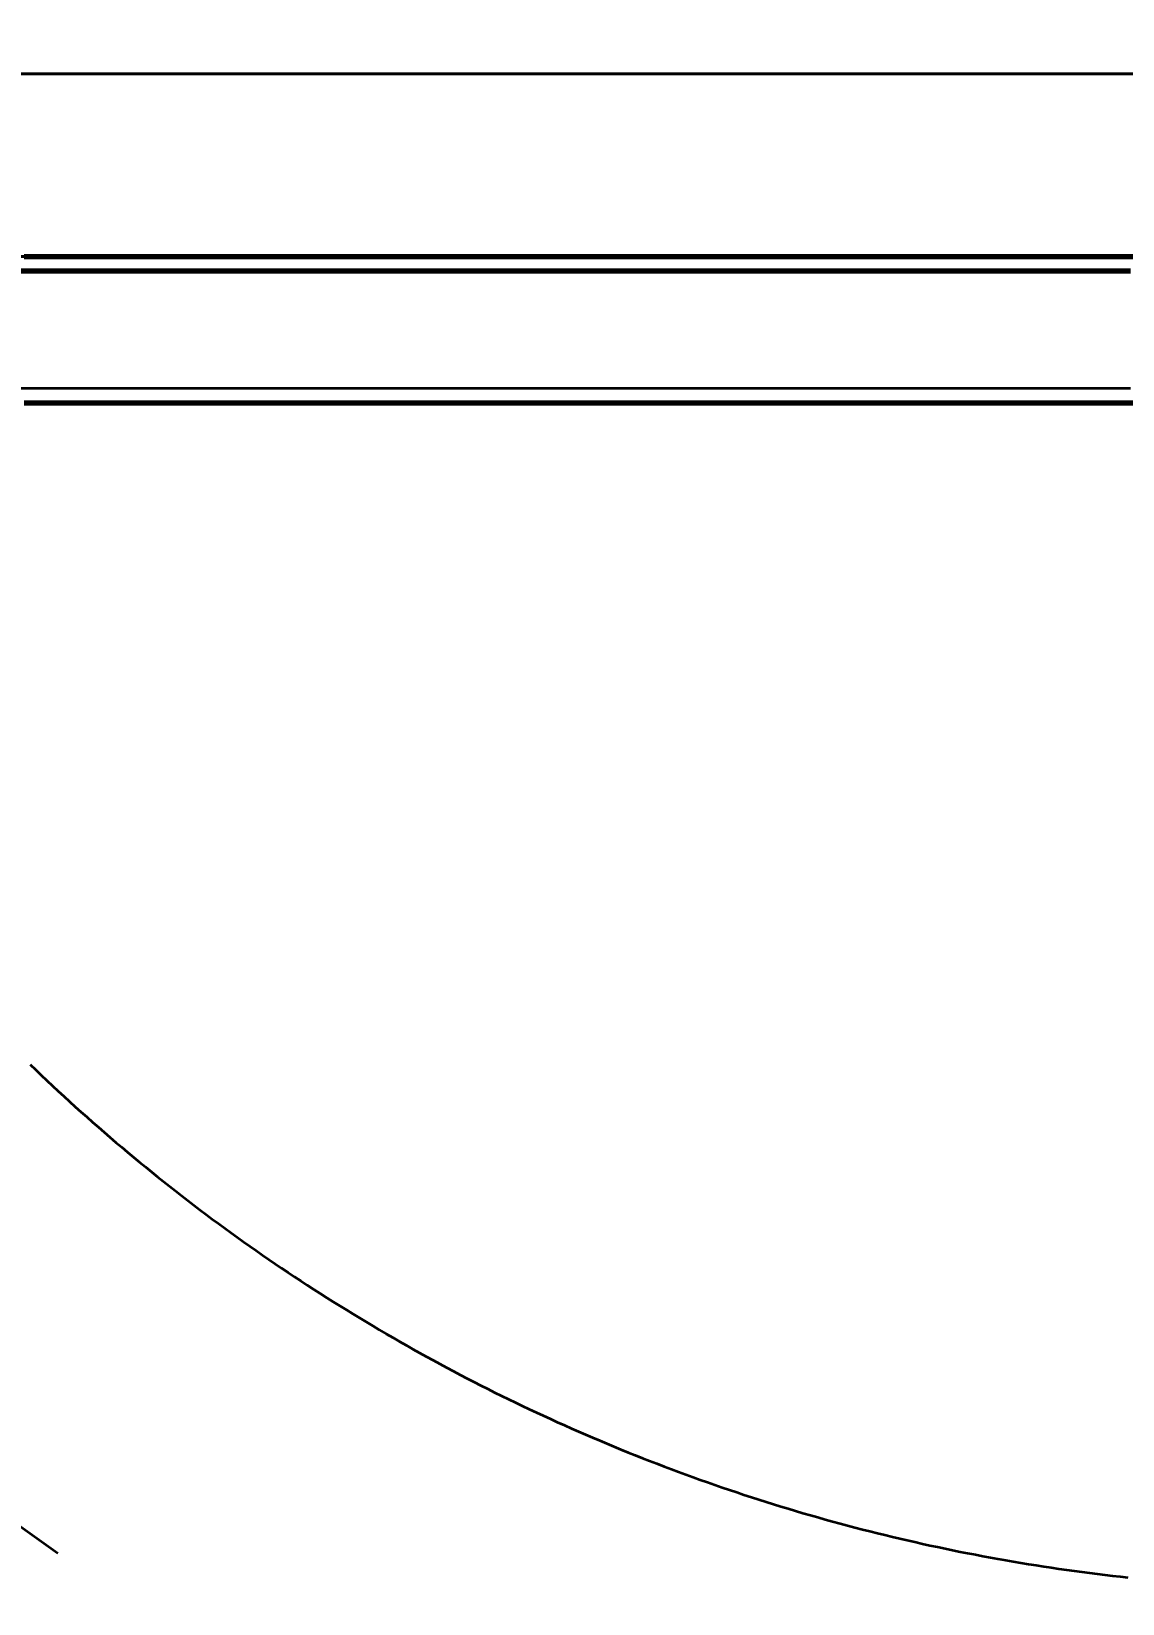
# Model space of a CAD drawing. Header units: millimetres. Extents: x 0 to 2382, y 0 to 420.
# Drawn here: x 143.68 to 150.77, y 216.75 to 226.96 of the extents above; entities that cross this region are included whole.
import ezdxf

# ---------------------------------------------------------------- set-up
doc = ezdxf.new("R2010")
doc.units = ezdxf.units.MM
doc.linetypes.add('IRAM-E-TRAZOS', pattern=[5, 4, -1])
for name, color, linetype, lineweight in [('01-VISIBLE', 7, 'CONTINUOUS', 70), ('02-OCULTA', 4, 'IRAM-E-TRAZOS', 35), ('04-COTA', 3, 'CONTINUOUS', 18)]:
    doc.layers.add(name, color=color, linetype=linetype, lineweight=lineweight)
doc.styles.add('ISO3098', font='isocpeur.ttf')
doc.dimstyles.new('FLAMA-IRAM', dxfattribs={"dimtxt": 3.5, "dimasz": 3.5, "dimexe": 2, "dimexo": 1.5, "dimgap": 1, "dimtad": 1, "dimdec": 1, "dimtxsty": 'ISO3098', "dimblk": 'IRAM_FLECHA', "dimblk1": 'IRAM_FLECHA', "dimblk2": 'IRAM_FLECHA', "dimcen": 2.5, "dimclrd": 256, "dimclre": 256, "dimclrt": 256, "dimazin": 3, "dimtfac": 1, "dimtmove": 0, "dimatfit": 3, "dimlwd": 18, "dimlwe": 18})

# ---------------------------------------------------------------- blocks, each defined once
blk = doc.blocks.new('IRAM_FLECHA')
blk.add_solid([(0, 0), (-1, 0.125), (-1, -0.125)])

msp = doc.modelspace()

# ---------------------------------------------------------------- linework, layer by layer
at = {"layer": '01-VISIBLE'}
for points in [[(143.63, 225.5), (143.728, 225.5), (143.825, 225.5), (143.923, 225.5), (144.02, 225.5), (144.118, 225.5), (144.215, 225.5), (144.313, 225.5), (144.41, 225.5), (144.508, 225.5), (144.605, 225.5), (144.703, 225.5), (144.8, 225.5), (144.898, 225.5), (144.995, 225.5), (145.093, 225.5), (145.19, 225.5), (145.288, 225.5), (145.385, 225.5), (145.483, 225.5), (145.58, 225.5), (145.678, 225.5), (145.775, 225.5), (145.873, 225.5), (145.97, 225.5), (146.068, 225.5), (146.165, 225.5), (146.263, 225.5), (146.36, 225.5), (146.458, 225.5), (146.555, 225.5), (146.653, 225.5), (146.75, 225.5), (146.848, 225.5), (146.945, 225.5), (147.043, 225.5), (147.14, 225.5), (147.238, 225.5), (147.335, 225.5), (147.433, 225.5), (147.53, 225.5), (147.628, 225.5), (147.725, 225.5), (147.823, 225.5), (147.92, 225.5), (148.018, 225.5), (148.115, 225.5), (148.213, 225.5), (148.31, 225.5), (148.408, 225.5), (148.505, 225.5), (148.603, 225.5), (148.7, 225.5), (148.798, 225.5), (148.895, 225.5), (148.993, 225.5), (149.09, 225.5), (149.188, 225.5), (149.285, 225.5), (149.383, 225.5), (149.48, 225.5), (149.578, 225.5), (149.675, 225.5), (149.773, 225.5), (149.87, 225.5), (149.968, 225.5), (150.065, 225.5), (150.163, 225.5), (150.26, 225.5), (150.358, 225.5), (150.455, 225.5), (150.553, 225.5), (150.65, 225.5), (150.748, 225.5), (150.845, 225.5)], [(150.818, 225.405), (150.721, 225.405), (150.625, 225.405), (150.529, 225.405), (150.432, 225.405), (150.336, 225.405), (150.24, 225.405), (150.143, 225.405), (150.047, 225.405), (149.951, 225.405), (149.854, 225.405), (149.758, 225.405), (149.662, 225.405), (149.566, 225.405), (149.469, 225.405), (149.373, 225.405), (149.277, 225.405), (149.18, 225.405), (149.084, 225.405), (148.988, 225.405), (148.891, 225.405), (148.795, 225.405), (148.699, 225.405), (148.602, 225.405), (148.506, 225.405), (148.41, 225.405), (148.313, 225.405), (148.217, 225.405), (148.121, 225.405), (148.025, 225.405), (147.928, 225.405), (147.832, 225.405), (147.736, 225.405), (147.639, 225.405), (147.543, 225.405), (147.447, 225.405), (147.35, 225.405), (147.254, 225.405), (147.158, 225.405), (147.061, 225.405), (146.965, 225.405), (146.869, 225.405), (146.772, 225.405), (146.676, 225.405), (146.58, 225.405), (146.484, 225.405), (146.387, 225.405), (146.291, 225.405), (146.195, 225.405), (146.098, 225.405), (146.002, 225.405), (145.906, 225.405), (145.809, 225.405), (145.713, 225.405), (145.617, 225.405), (145.52, 225.405), (145.424, 225.405), (145.328, 225.405), (145.231, 225.405), (145.135, 225.405), (145.039, 225.405), (144.943, 225.405), (144.846, 225.405), (144.75, 225.405), (144.654, 225.405), (144.557, 225.405), (144.461, 225.405), (144.365, 225.405), (144.268, 225.405), (144.172, 225.405), (144.076, 225.405), (143.979, 225.405), (143.883, 225.405), (143.787, 225.405), (143.69, 225.405), (143.594, 225.405)], [(143.63, 224.55), (143.728, 224.55), (143.825, 224.55), (143.923, 224.55), (144.02, 224.55), (144.118, 224.55), (144.215, 224.55), (144.313, 224.55), (144.41, 224.55), (144.508, 224.55), (144.605, 224.55), (144.703, 224.55), (144.8, 224.55), (144.898, 224.55), (144.995, 224.55), (145.093, 224.55), (145.19, 224.55), (145.288, 224.55), (145.385, 224.55), (145.483, 224.55), (145.58, 224.55), (145.678, 224.55), (145.775, 224.55), (145.873, 224.55), (145.97, 224.55), (146.068, 224.55), (146.165, 224.55), (146.263, 224.55), (146.36, 224.55), (146.458, 224.55), (146.555, 224.55), (146.653, 224.55), (146.75, 224.55), (146.848, 224.55), (146.945, 224.55), (147.043, 224.55), (147.14, 224.55), (147.238, 224.55), (147.335, 224.55), (147.433, 224.55), (147.53, 224.55), (147.628, 224.55), (147.725, 224.55), (147.823, 224.55), (147.92, 224.55), (148.018, 224.55), (148.115, 224.55), (148.213, 224.55), (148.31, 224.55), (148.408, 224.55), (148.505, 224.55), (148.603, 224.55), (148.7, 224.55), (148.798, 224.55), (148.895, 224.55), (148.993, 224.55), (149.09, 224.55), (149.188, 224.55), (149.285, 224.55), (149.383, 224.55), (149.48, 224.55), (149.578, 224.55), (149.675, 224.55), (149.773, 224.55), (149.87, 224.55), (149.968, 224.55), (150.065, 224.55), (150.163, 224.55), (150.26, 224.55), (150.358, 224.55), (150.455, 224.55), (150.553, 224.55), (150.65, 224.55), (150.748, 224.55), (150.845, 224.55)]]:
    msp.add_lwpolyline(points, dxfattribs=at)
at = {"layer": '02-OCULTA'}
for points in [[(150.842, 226.687), (150.75, 226.687), (150.657, 226.687), (150.564, 226.687), (150.471, 226.687), (150.379, 226.687), (150.286, 226.687), (150.193, 226.687), (150.1, 226.687), (150.008, 226.687), (149.915, 226.687), (149.822, 226.687), (149.729, 226.687), (149.637, 226.687), (149.544, 226.687), (149.451, 226.687), (149.358, 226.687), (149.266, 226.687), (149.173, 226.687), (149.08, 226.687), (148.987, 226.687), (148.895, 226.687), (148.802, 226.687), (148.709, 226.687), (148.616, 226.687), (148.524, 226.687), (148.431, 226.687), (148.338, 226.687), (148.245, 226.687), (148.153, 226.687), (148.06, 226.687), (147.967, 226.687), (147.874, 226.687), (147.782, 226.687), (147.689, 226.687), (147.596, 226.687), (147.503, 226.687), (147.411, 226.687), (147.318, 226.687), (147.225, 226.687), (147.132, 226.687), (147.04, 226.687), (146.947, 226.687), (146.854, 226.687), (146.761, 226.687), (146.669, 226.687), (146.576, 226.687), (146.483, 226.687), (146.39, 226.687), (146.298, 226.687), (146.205, 226.687), (146.112, 226.687), (146.019, 226.687), (145.927, 226.687), (145.834, 226.687), (145.741, 226.687), (145.648, 226.687), (145.556, 226.687), (145.463, 226.687), (145.37, 226.687), (145.277, 226.687), (145.185, 226.687), (145.092, 226.687), (144.999, 226.687), (144.906, 226.687), (144.814, 226.687), (144.721, 226.687), (144.628, 226.687), (144.535, 226.687), (144.443, 226.687), (144.35, 226.687), (144.257, 226.687), (144.164, 226.687), (144.072, 226.687), (143.979, 226.687), (143.886, 226.687), (143.793, 226.687), (143.701, 226.687), (143.608, 226.687)], [(143.608, 226.687), (143.701, 226.687), (143.793, 226.687), (143.886, 226.687), (143.979, 226.687), (144.072, 226.687), (144.164, 226.687), (144.257, 226.687), (144.35, 226.687), (144.443, 226.687), (144.535, 226.687), (144.628, 226.687), (144.721, 226.687), (144.814, 226.687), (144.906, 226.687), (144.999, 226.687), (145.092, 226.687), (145.185, 226.687), (145.277, 226.687), (145.37, 226.687), (145.463, 226.687), (145.556, 226.687), (145.648, 226.687), (145.741, 226.687), (145.834, 226.687), (145.927, 226.687), (146.019, 226.687), (146.112, 226.687), (146.205, 226.687), (146.298, 226.687), (146.39, 226.687), (146.483, 226.687), (146.576, 226.687), (146.669, 226.687), (146.761, 226.687), (146.854, 226.687), (146.947, 226.687), (147.04, 226.687), (147.132, 226.687), (147.225, 226.687), (147.318, 226.687), (147.411, 226.687), (147.503, 226.687), (147.596, 226.687), (147.689, 226.687), (147.782, 226.687), (147.874, 226.687), (147.967, 226.687), (148.06, 226.687), (148.153, 226.687), (148.245, 226.687), (148.338, 226.687), (148.431, 226.687), (148.524, 226.687), (148.616, 226.687), (148.709, 226.687), (148.802, 226.687), (148.895, 226.687), (148.987, 226.687), (149.08, 226.687), (149.173, 226.687), (149.266, 226.687), (149.358, 226.687), (149.451, 226.687), (149.544, 226.687), (149.637, 226.687), (149.729, 226.687), (149.822, 226.687), (149.915, 226.687), (150.008, 226.687), (150.1, 226.687), (150.193, 226.687), (150.286, 226.687), (150.379, 226.687), (150.471, 226.687), (150.564, 226.687), (150.657, 226.687), (150.75, 226.687), (150.842, 226.687)], [(150.793, 226.687), (150.697, 226.687), (150.602, 226.687), (150.507, 226.687), (150.412, 226.687), (150.317, 226.687), (150.222, 226.687), (150.127, 226.687), (150.032, 226.687), (149.936, 226.687), (149.841, 226.687), (149.746, 226.687), (149.651, 226.687), (149.556, 226.687), (149.461, 226.687), (149.366, 226.687), (149.271, 226.687), (149.175, 226.687), (149.08, 226.687), (148.985, 226.687), (148.89, 226.687), (148.795, 226.687), (148.7, 226.687), (148.605, 226.687), (148.51, 226.687), (148.414, 226.687), (148.319, 226.687), (148.224, 226.687), (148.129, 226.687), (148.034, 226.687), (147.939, 226.687), (147.844, 226.687), (147.749, 226.687), (147.653, 226.687), (147.558, 226.687), (147.463, 226.687), (147.368, 226.687), (147.273, 226.687), (147.178, 226.687), (147.083, 226.687), (146.988, 226.687), (146.892, 226.687), (146.797, 226.687), (146.702, 226.687), (146.607, 226.687), (146.512, 226.687), (146.417, 226.687), (146.322, 226.687), (146.227, 226.687), (146.131, 226.687), (146.036, 226.687), (145.941, 226.687), (145.846, 226.687), (145.751, 226.687), (145.656, 226.687), (145.561, 226.687), (145.466, 226.687), (145.37, 226.687), (145.275, 226.687), (145.18, 226.687), (145.085, 226.687), (144.99, 226.687), (144.895, 226.687), (144.8, 226.687), (144.705, 226.687), (144.609, 226.687), (144.514, 226.687), (144.419, 226.687), (144.324, 226.687), (144.229, 226.687), (144.134, 226.687), (144.039, 226.687), (143.944, 226.687), (143.848, 226.687), (143.753, 226.687), (143.658, 226.687)], [(143.658, 226.687), (143.753, 226.687), (143.848, 226.687), (143.944, 226.687), (144.039, 226.687), (144.134, 226.687), (144.229, 226.687), (144.324, 226.687), (144.419, 226.687), (144.514, 226.687), (144.609, 226.687), (144.705, 226.687), (144.8, 226.687), (144.895, 226.687), (144.99, 226.687), (145.085, 226.687), (145.18, 226.687), (145.275, 226.687), (145.37, 226.687), (145.466, 226.687), (145.561, 226.687), (145.656, 226.687), (145.751, 226.687), (145.846, 226.687), (145.941, 226.687), (146.036, 226.687), (146.131, 226.687), (146.227, 226.687), (146.322, 226.687), (146.417, 226.687), (146.512, 226.687), (146.607, 226.687), (146.702, 226.687), (146.797, 226.687), (146.892, 226.687), (146.988, 226.687), (147.083, 226.687), (147.178, 226.687), (147.273, 226.687), (147.368, 226.687), (147.463, 226.687), (147.558, 226.687), (147.653, 226.687), (147.749, 226.687), (147.844, 226.687), (147.939, 226.687), (148.034, 226.687), (148.129, 226.687), (148.224, 226.687), (148.319, 226.687), (148.414, 226.687), (148.51, 226.687), (148.605, 226.687), (148.7, 226.687), (148.795, 226.687), (148.89, 226.687), (148.985, 226.687), (149.08, 226.687), (149.175, 226.687), (149.271, 226.687), (149.366, 226.687), (149.461, 226.687), (149.556, 226.687), (149.651, 226.687), (149.746, 226.687), (149.841, 226.687), (149.936, 226.687), (150.032, 226.687), (150.127, 226.687), (150.222, 226.687), (150.317, 226.687), (150.412, 226.687), (150.507, 226.687), (150.602, 226.687), (150.697, 226.687), (150.793, 226.687)], [(150.842, 225.5), (150.75, 225.5), (150.657, 225.5), (150.564, 225.5), (150.471, 225.5), (150.379, 225.5), (150.286, 225.5), (150.193, 225.5), (150.1, 225.5), (150.008, 225.5), (149.915, 225.5), (149.822, 225.5), (149.729, 225.5), (149.637, 225.5), (149.544, 225.5), (149.451, 225.5), (149.358, 225.5), (149.266, 225.5), (149.173, 225.5), (149.08, 225.5), (148.987, 225.5), (148.895, 225.5), (148.802, 225.5), (148.709, 225.5), (148.616, 225.5), (148.524, 225.5), (148.431, 225.5), (148.338, 225.5), (148.245, 225.5), (148.153, 225.5), (148.06, 225.5), (147.967, 225.5), (147.874, 225.5), (147.782, 225.5), (147.689, 225.5), (147.596, 225.5), (147.503, 225.5), (147.411, 225.5), (147.318, 225.5), (147.225, 225.5), (147.132, 225.5), (147.04, 225.5), (146.947, 225.5), (146.854, 225.5), (146.761, 225.5), (146.669, 225.5), (146.576, 225.5), (146.483, 225.5), (146.39, 225.5), (146.298, 225.5), (146.205, 225.5), (146.112, 225.5), (146.019, 225.5), (145.927, 225.5), (145.834, 225.5), (145.741, 225.5), (145.648, 225.5), (145.556, 225.5), (145.463, 225.5), (145.37, 225.5), (145.277, 225.5), (145.185, 225.5), (145.092, 225.5), (144.999, 225.5), (144.906, 225.5), (144.814, 225.5), (144.721, 225.5), (144.628, 225.5), (144.535, 225.5), (144.443, 225.5), (144.35, 225.5), (144.257, 225.5), (144.164, 225.5), (144.072, 225.5), (143.979, 225.5), (143.886, 225.5), (143.793, 225.5), (143.701, 225.5), (143.608, 225.5)], [(143.608, 225.5), (143.701, 225.5), (143.793, 225.5), (143.886, 225.5), (143.979, 225.5), (144.072, 225.5), (144.164, 225.5), (144.257, 225.5), (144.35, 225.5), (144.443, 225.5), (144.535, 225.5), (144.628, 225.5), (144.721, 225.5), (144.814, 225.5), (144.906, 225.5), (144.999, 225.5), (145.092, 225.5), (145.185, 225.5), (145.277, 225.5), (145.37, 225.5), (145.463, 225.5), (145.556, 225.5), (145.648, 225.5), (145.741, 225.5), (145.834, 225.5), (145.927, 225.5), (146.019, 225.5), (146.112, 225.5), (146.205, 225.5), (146.298, 225.5), (146.39, 225.5), (146.483, 225.5), (146.576, 225.5), (146.669, 225.5), (146.761, 225.5), (146.854, 225.5), (146.947, 225.5), (147.04, 225.5), (147.132, 225.5), (147.225, 225.5), (147.318, 225.5), (147.411, 225.5), (147.503, 225.5), (147.596, 225.5), (147.689, 225.5), (147.782, 225.5), (147.874, 225.5), (147.967, 225.5), (148.06, 225.5), (148.153, 225.5), (148.245, 225.5), (148.338, 225.5), (148.431, 225.5), (148.524, 225.5), (148.616, 225.5), (148.709, 225.5), (148.802, 225.5), (148.895, 225.5), (148.987, 225.5), (149.08, 225.5), (149.173, 225.5), (149.266, 225.5), (149.358, 225.5), (149.451, 225.5), (149.544, 225.5), (149.637, 225.5), (149.729, 225.5), (149.822, 225.5), (149.915, 225.5), (150.008, 225.5), (150.1, 225.5), (150.193, 225.5), (150.286, 225.5), (150.379, 225.5), (150.471, 225.5), (150.564, 225.5), (150.657, 225.5), (150.75, 225.5), (150.842, 225.5)], [(150.845, 225.5), (150.748, 225.5), (150.65, 225.5), (150.553, 225.5), (150.455, 225.5), (150.358, 225.5), (150.26, 225.5), (150.163, 225.5), (150.065, 225.5), (149.968, 225.5), (149.87, 225.5), (149.773, 225.5), (149.675, 225.5), (149.578, 225.5), (149.48, 225.5), (149.383, 225.5), (149.285, 225.5), (149.188, 225.5), (149.09, 225.5), (148.993, 225.5), (148.895, 225.5), (148.798, 225.5), (148.7, 225.5), (148.603, 225.5), (148.505, 225.5), (148.408, 225.5), (148.31, 225.5), (148.213, 225.5), (148.115, 225.5), (148.018, 225.5), (147.92, 225.5), (147.823, 225.5), (147.725, 225.5), (147.628, 225.5), (147.53, 225.5), (147.433, 225.5), (147.335, 225.5), (147.238, 225.5), (147.14, 225.5), (147.043, 225.5), (146.945, 225.5), (146.848, 225.5), (146.75, 225.5), (146.653, 225.5), (146.555, 225.5), (146.458, 225.5), (146.36, 225.5), (146.263, 225.5), (146.165, 225.5), (146.068, 225.5), (145.97, 225.5), (145.873, 225.5), (145.775, 225.5), (145.678, 225.5), (145.58, 225.5), (145.483, 225.5), (145.385, 225.5), (145.288, 225.5), (145.19, 225.5), (145.093, 225.5), (144.995, 225.5), (144.898, 225.5), (144.8, 225.5), (144.703, 225.5), (144.605, 225.5), (144.508, 225.5), (144.41, 225.5), (144.313, 225.5), (144.215, 225.5), (144.118, 225.5), (144.02, 225.5), (143.923, 225.5), (143.825, 225.5), (143.728, 225.5), (143.63, 225.5)], [(150.793, 225.5), (150.697, 225.5), (150.602, 225.5), (150.507, 225.5), (150.412, 225.5), (150.317, 225.5), (150.222, 225.5), (150.127, 225.5), (150.032, 225.5), (149.936, 225.5), (149.841, 225.5), (149.746, 225.5), (149.651, 225.5), (149.556, 225.5), (149.461, 225.5), (149.366, 225.5), (149.271, 225.5), (149.175, 225.5), (149.08, 225.5), (148.985, 225.5), (148.89, 225.5), (148.795, 225.5), (148.7, 225.5), (148.605, 225.5), (148.51, 225.5), (148.414, 225.5), (148.319, 225.5), (148.224, 225.5), (148.129, 225.5), (148.034, 225.5), (147.939, 225.5), (147.844, 225.5), (147.749, 225.5), (147.653, 225.5), (147.558, 225.5), (147.463, 225.5), (147.368, 225.5), (147.273, 225.5), (147.178, 225.5), (147.083, 225.5), (146.988, 225.5), (146.892, 225.5), (146.797, 225.5), (146.702, 225.5), (146.607, 225.5), (146.512, 225.5), (146.417, 225.5), (146.322, 225.5), (146.227, 225.5), (146.131, 225.5), (146.036, 225.5), (145.941, 225.5), (145.846, 225.5), (145.751, 225.5), (145.656, 225.5), (145.561, 225.5), (145.466, 225.5), (145.37, 225.5), (145.275, 225.5), (145.18, 225.5), (145.085, 225.5), (144.99, 225.5), (144.895, 225.5), (144.8, 225.5), (144.705, 225.5), (144.609, 225.5), (144.514, 225.5), (144.419, 225.5), (144.324, 225.5), (144.229, 225.5), (144.134, 225.5), (144.039, 225.5), (143.944, 225.5), (143.848, 225.5), (143.753, 225.5), (143.658, 225.5)], [(143.658, 225.5), (143.753, 225.5), (143.848, 225.5), (143.944, 225.5), (144.039, 225.5), (144.134, 225.5), (144.229, 225.5), (144.324, 225.5), (144.419, 225.5), (144.514, 225.5), (144.609, 225.5), (144.705, 225.5), (144.8, 225.5), (144.895, 225.5), (144.99, 225.5), (145.085, 225.5), (145.18, 225.5), (145.275, 225.5), (145.37, 225.5), (145.466, 225.5), (145.561, 225.5), (145.656, 225.5), (145.751, 225.5), (145.846, 225.5), (145.941, 225.5), (146.036, 225.5), (146.131, 225.5), (146.227, 225.5), (146.322, 225.5), (146.417, 225.5), (146.512, 225.5), (146.607, 225.5), (146.702, 225.5), (146.797, 225.5), (146.892, 225.5), (146.988, 225.5), (147.083, 225.5), (147.178, 225.5), (147.273, 225.5), (147.368, 225.5), (147.463, 225.5), (147.558, 225.5), (147.653, 225.5), (147.749, 225.5), (147.844, 225.5), (147.939, 225.5), (148.034, 225.5), (148.129, 225.5), (148.224, 225.5), (148.319, 225.5), (148.414, 225.5), (148.51, 225.5), (148.605, 225.5), (148.7, 225.5), (148.795, 225.5), (148.89, 225.5), (148.985, 225.5), (149.08, 225.5), (149.175, 225.5), (149.271, 225.5), (149.366, 225.5), (149.461, 225.5), (149.556, 225.5), (149.651, 225.5), (149.746, 225.5), (149.841, 225.5), (149.936, 225.5), (150.032, 225.5), (150.127, 225.5), (150.222, 225.5), (150.317, 225.5), (150.412, 225.5), (150.507, 225.5), (150.602, 225.5), (150.697, 225.5), (150.793, 225.5)], [(150.793, 225.5), (150.697, 225.5), (150.602, 225.5), (150.507, 225.5), (150.412, 225.5), (150.317, 225.5), (150.222, 225.5), (150.127, 225.5), (150.032, 225.5), (149.936, 225.5), (149.841, 225.5), (149.746, 225.5), (149.651, 225.5), (149.556, 225.5), (149.461, 225.5), (149.366, 225.5), (149.271, 225.5), (149.175, 225.5), (149.08, 225.5), (148.985, 225.5), (148.89, 225.5), (148.795, 225.5), (148.7, 225.5), (148.605, 225.5), (148.51, 225.5), (148.414, 225.5), (148.319, 225.5), (148.224, 225.5), (148.129, 225.5), (148.034, 225.5), (147.939, 225.5), (147.844, 225.5), (147.749, 225.5), (147.653, 225.5), (147.558, 225.5), (147.463, 225.5), (147.368, 225.5), (147.273, 225.5), (147.178, 225.5), (147.083, 225.5), (146.988, 225.5), (146.892, 225.5), (146.797, 225.5), (146.702, 225.5), (146.607, 225.5), (146.512, 225.5), (146.417, 225.5), (146.322, 225.5), (146.227, 225.5), (146.131, 225.5), (146.036, 225.5), (145.941, 225.5), (145.846, 225.5), (145.751, 225.5), (145.656, 225.5), (145.561, 225.5), (145.466, 225.5), (145.37, 225.5), (145.275, 225.5), (145.18, 225.5), (145.085, 225.5), (144.99, 225.5), (144.895, 225.5), (144.8, 225.5), (144.705, 225.5), (144.609, 225.5), (144.514, 225.5), (144.419, 225.5), (144.324, 225.5), (144.229, 225.5), (144.134, 225.5), (144.039, 225.5), (143.944, 225.5), (143.848, 225.5), (143.753, 225.5), (143.658, 225.5)], [(143.658, 225.5), (143.753, 225.5), (143.848, 225.5), (143.944, 225.5), (144.039, 225.5), (144.134, 225.5), (144.229, 225.5), (144.324, 225.5), (144.419, 225.5), (144.514, 225.5), (144.609, 225.5), (144.705, 225.5), (144.8, 225.5), (144.895, 225.5), (144.99, 225.5), (145.085, 225.5), (145.18, 225.5), (145.275, 225.5), (145.37, 225.5), (145.466, 225.5), (145.561, 225.5), (145.656, 225.5), (145.751, 225.5), (145.846, 225.5), (145.941, 225.5), (146.036, 225.5), (146.131, 225.5), (146.227, 225.5), (146.322, 225.5), (146.417, 225.5), (146.512, 225.5), (146.607, 225.5), (146.702, 225.5), (146.797, 225.5), (146.892, 225.5), (146.988, 225.5), (147.083, 225.5), (147.178, 225.5), (147.273, 225.5), (147.368, 225.5), (147.463, 225.5), (147.558, 225.5), (147.653, 225.5), (147.749, 225.5), (147.844, 225.5), (147.939, 225.5), (148.034, 225.5), (148.129, 225.5), (148.224, 225.5), (148.319, 225.5), (148.414, 225.5), (148.51, 225.5), (148.605, 225.5), (148.7, 225.5), (148.795, 225.5), (148.89, 225.5), (148.985, 225.5), (149.08, 225.5), (149.175, 225.5), (149.271, 225.5), (149.366, 225.5), (149.461, 225.5), (149.556, 225.5), (149.651, 225.5), (149.746, 225.5), (149.841, 225.5), (149.936, 225.5), (150.032, 225.5), (150.127, 225.5), (150.222, 225.5), (150.317, 225.5), (150.412, 225.5), (150.507, 225.5), (150.602, 225.5), (150.697, 225.5), (150.793, 225.5)], [(150.778, 225.405), (150.683, 225.405), (150.588, 225.405), (150.492, 225.405), (150.397, 225.405), (150.301, 225.405), (150.206, 225.405), (150.111, 225.405), (150.015, 225.405), (149.92, 225.405), (149.825, 225.405), (149.729, 225.405), (149.634, 225.405), (149.539, 225.405), (149.443, 225.405), (149.348, 225.405), (149.252, 225.405), (149.157, 225.405), (149.062, 225.405), (148.966, 225.405), (148.871, 225.405), (148.776, 225.405), (148.68, 225.405), (148.585, 225.405), (148.49, 225.405), (148.394, 225.405), (148.299, 225.405), (148.203, 225.405), (148.108, 225.405), (148.013, 225.405), (147.917, 225.405), (147.822, 225.405), (147.727, 225.405), (147.631, 225.405), (147.536, 225.405), (147.441, 225.405), (147.345, 225.405), (147.25, 225.405), (147.154, 225.405), (147.059, 225.405), (146.964, 225.405), (146.868, 225.405), (146.773, 225.405), (146.678, 225.405), (146.582, 225.405), (146.487, 225.405), (146.392, 225.405), (146.296, 225.405), (146.201, 225.405), (146.105, 225.405), (146.01, 225.405), (145.915, 225.405), (145.819, 225.405), (145.724, 225.405), (145.629, 225.405), (145.533, 225.405), (145.438, 225.405), (145.343, 225.405), (145.247, 225.405), (145.152, 225.405), (145.057, 225.405), (144.961, 225.405), (144.866, 225.405), (144.77, 225.405), (144.675, 225.405), (144.58, 225.405), (144.484, 225.405), (144.389, 225.405), (144.294, 225.405), (144.198, 225.405), (144.103, 225.405), (144.008, 225.405), (143.912, 225.405), (143.817, 225.405), (143.721, 225.405), (143.626, 225.405)], [(143.594, 224.645), (143.69, 224.645), (143.787, 224.645), (143.883, 224.645), (143.979, 224.645), (144.076, 224.645), (144.172, 224.645), (144.268, 224.645), (144.365, 224.645), (144.461, 224.645), (144.557, 224.645), (144.654, 224.645), (144.75, 224.645), (144.846, 224.645), (144.943, 224.645), (145.039, 224.645), (145.135, 224.645), (145.231, 224.645), (145.328, 224.645), (145.424, 224.645), (145.52, 224.645), (145.617, 224.645), (145.713, 224.645), (145.809, 224.645), (145.906, 224.645), (146.002, 224.645), (146.098, 224.645), (146.195, 224.645), (146.291, 224.645), (146.387, 224.645), (146.484, 224.645), (146.58, 224.645), (146.676, 224.645), (146.772, 224.645), (146.869, 224.645), (146.965, 224.645), (147.061, 224.645), (147.158, 224.645), (147.254, 224.645), (147.35, 224.645), (147.447, 224.645), (147.543, 224.645), (147.639, 224.645), (147.736, 224.645), (147.832, 224.645), (147.928, 224.645), (148.025, 224.645), (148.121, 224.645), (148.217, 224.645), (148.313, 224.645), (148.41, 224.645), (148.506, 224.645), (148.602, 224.645), (148.699, 224.645), (148.795, 224.645), (148.891, 224.645), (148.988, 224.645), (149.084, 224.645), (149.18, 224.645), (149.277, 224.645), (149.373, 224.645), (149.469, 224.645), (149.566, 224.645), (149.662, 224.645), (149.758, 224.645), (149.854, 224.645), (149.951, 224.645), (150.047, 224.645), (150.143, 224.645), (150.24, 224.645), (150.336, 224.645), (150.432, 224.645), (150.529, 224.645), (150.625, 224.645), (150.721, 224.645), (150.818, 224.645)], [(143.594, 224.645), (143.69, 224.645), (143.787, 224.645), (143.883, 224.645), (143.979, 224.645), (144.076, 224.645), (144.172, 224.645), (144.268, 224.645), (144.365, 224.645), (144.461, 224.645), (144.557, 224.645), (144.654, 224.645), (144.75, 224.645), (144.846, 224.645), (144.943, 224.645), (145.039, 224.645), (145.135, 224.645), (145.231, 224.645), (145.328, 224.645), (145.424, 224.645), (145.52, 224.645), (145.617, 224.645), (145.713, 224.645), (145.809, 224.645), (145.906, 224.645), (146.002, 224.645), (146.098, 224.645), (146.195, 224.645), (146.291, 224.645), (146.387, 224.645), (146.484, 224.645), (146.58, 224.645), (146.676, 224.645), (146.772, 224.645), (146.869, 224.645), (146.965, 224.645), (147.061, 224.645), (147.158, 224.645), (147.254, 224.645), (147.35, 224.645), (147.447, 224.645), (147.543, 224.645), (147.639, 224.645), (147.736, 224.645), (147.832, 224.645), (147.928, 224.645), (148.025, 224.645), (148.121, 224.645), (148.217, 224.645), (148.313, 224.645), (148.41, 224.645), (148.506, 224.645), (148.602, 224.645), (148.699, 224.645), (148.795, 224.645), (148.891, 224.645), (148.988, 224.645), (149.084, 224.645), (149.18, 224.645), (149.277, 224.645), (149.373, 224.645), (149.469, 224.645), (149.566, 224.645), (149.662, 224.645), (149.758, 224.645), (149.854, 224.645), (149.951, 224.645), (150.047, 224.645), (150.143, 224.645), (150.24, 224.645), (150.336, 224.645), (150.432, 224.645), (150.529, 224.645), (150.625, 224.645), (150.721, 224.645), (150.818, 224.645)], [(150.845, 224.55), (150.748, 224.55), (150.65, 224.55), (150.553, 224.55), (150.455, 224.55), (150.358, 224.55), (150.26, 224.55), (150.163, 224.55), (150.065, 224.55), (149.968, 224.55), (149.87, 224.55), (149.773, 224.55), (149.675, 224.55), (149.578, 224.55), (149.48, 224.55), (149.383, 224.55), (149.285, 224.55), (149.188, 224.55), (149.09, 224.55), (148.993, 224.55), (148.895, 224.55), (148.798, 224.55), (148.7, 224.55), (148.603, 224.55), (148.505, 224.55), (148.408, 224.55), (148.31, 224.55), (148.213, 224.55), (148.115, 224.55), (148.018, 224.55), (147.92, 224.55), (147.823, 224.55), (147.725, 224.55), (147.628, 224.55), (147.53, 224.55), (147.433, 224.55), (147.335, 224.55), (147.238, 224.55), (147.14, 224.55), (147.043, 224.55), (146.945, 224.55), (146.848, 224.55), (146.75, 224.55), (146.653, 224.55), (146.555, 224.55), (146.458, 224.55), (146.36, 224.55), (146.263, 224.55), (146.165, 224.55), (146.068, 224.55), (145.97, 224.55), (145.873, 224.55), (145.775, 224.55), (145.678, 224.55), (145.58, 224.55), (145.483, 224.55), (145.385, 224.55), (145.288, 224.55), (145.19, 224.55), (145.093, 224.55), (144.995, 224.55), (144.898, 224.55), (144.8, 224.55), (144.703, 224.55), (144.605, 224.55), (144.508, 224.55), (144.41, 224.55), (144.313, 224.55), (144.215, 224.55), (144.118, 224.55), (144.02, 224.55), (143.923, 224.55), (143.825, 224.55), (143.728, 224.55), (143.63, 224.55)], [(150.793, 224.55), (150.697, 224.55), (150.602, 224.55), (150.507, 224.55), (150.412, 224.55), (150.317, 224.55), (150.222, 224.55), (150.127, 224.55), (150.032, 224.55), (149.936, 224.55), (149.841, 224.55), (149.746, 224.55), (149.651, 224.55), (149.556, 224.55), (149.461, 224.55), (149.366, 224.55), (149.271, 224.55), (149.175, 224.55), (149.08, 224.55), (148.985, 224.55), (148.89, 224.55), (148.795, 224.55), (148.7, 224.55), (148.605, 224.55), (148.51, 224.55), (148.414, 224.55), (148.319, 224.55), (148.224, 224.55), (148.129, 224.55), (148.034, 224.55), (147.939, 224.55), (147.844, 224.55), (147.749, 224.55), (147.653, 224.55), (147.558, 224.55), (147.463, 224.55), (147.368, 224.55), (147.273, 224.55), (147.178, 224.55), (147.083, 224.55), (146.988, 224.55), (146.892, 224.55), (146.797, 224.55), (146.702, 224.55), (146.607, 224.55), (146.512, 224.55), (146.417, 224.55), (146.322, 224.55), (146.227, 224.55), (146.131, 224.55), (146.036, 224.55), (145.941, 224.55), (145.846, 224.55), (145.751, 224.55), (145.656, 224.55), (145.561, 224.55), (145.466, 224.55), (145.37, 224.55), (145.275, 224.55), (145.18, 224.55), (145.085, 224.55), (144.99, 224.55), (144.895, 224.55), (144.8, 224.55), (144.705, 224.55), (144.609, 224.55), (144.514, 224.55), (144.419, 224.55), (144.324, 224.55), (144.229, 224.55), (144.134, 224.55), (144.039, 224.55), (143.944, 224.55), (143.848, 224.55), (143.753, 224.55), (143.658, 224.55)], [(143.658, 224.55), (143.753, 224.55), (143.848, 224.55), (143.944, 224.55), (144.039, 224.55), (144.134, 224.55), (144.229, 224.55), (144.324, 224.55), (144.419, 224.55), (144.514, 224.55), (144.609, 224.55), (144.705, 224.55), (144.8, 224.55), (144.895, 224.55), (144.99, 224.55), (145.085, 224.55), (145.18, 224.55), (145.275, 224.55), (145.37, 224.55), (145.466, 224.55), (145.561, 224.55), (145.656, 224.55), (145.751, 224.55), (145.846, 224.55), (145.941, 224.55), (146.036, 224.55), (146.131, 224.55), (146.227, 224.55), (146.322, 224.55), (146.417, 224.55), (146.512, 224.55), (146.607, 224.55), (146.702, 224.55), (146.797, 224.55), (146.892, 224.55), (146.988, 224.55), (147.083, 224.55), (147.178, 224.55), (147.273, 224.55), (147.368, 224.55), (147.463, 224.55), (147.558, 224.55), (147.653, 224.55), (147.749, 224.55), (147.844, 224.55), (147.939, 224.55), (148.034, 224.55), (148.129, 224.55), (148.224, 224.55), (148.319, 224.55), (148.414, 224.55), (148.51, 224.55), (148.605, 224.55), (148.7, 224.55), (148.795, 224.55), (148.89, 224.55), (148.985, 224.55), (149.08, 224.55), (149.175, 224.55), (149.271, 224.55), (149.366, 224.55), (149.461, 224.55), (149.556, 224.55), (149.651, 224.55), (149.746, 224.55), (149.841, 224.55), (149.936, 224.55), (150.032, 224.55), (150.127, 224.55), (150.222, 224.55), (150.317, 224.55), (150.412, 224.55), (150.507, 224.55), (150.602, 224.55), (150.697, 224.55), (150.793, 224.55)], [(143.67, 220.251), (143.706, 220.216), (143.742, 220.182), (143.778, 220.147), (143.815, 220.113), (143.852, 220.079), (143.889, 220.045), (143.925, 220.011), (143.963, 219.977), (144, 219.944), (144.037, 219.911), (144.075, 219.878), (144.113, 219.845), (144.15, 219.812), (144.188, 219.779), (144.226, 219.746), (144.265, 219.714), (144.303, 219.682), (144.341, 219.65), (144.38, 219.618), (144.419, 219.586), (144.458, 219.555), (144.497, 219.523), (144.536, 219.492), (144.575, 219.461), (144.614, 219.43), (144.654, 219.399), (144.694, 219.368), (144.733, 219.338), (144.773, 219.308), (144.813, 219.278), (144.853, 219.248), (144.894, 219.218), (144.934, 219.188), (144.975, 219.159), (145.015, 219.129), (145.056, 219.1), (145.097, 219.071), (145.138, 219.043), (145.179, 219.014), (145.22, 218.985), (145.262, 218.957), (145.303, 218.929), (145.345, 218.901), (145.386, 218.873), (145.428, 218.846), (145.47, 218.818), (145.512, 218.791), (145.554, 218.764), (145.596, 218.737), (145.639, 218.71), (145.681, 218.684), (145.724, 218.657), (145.767, 218.631), (145.809, 218.605), (145.852, 218.579), (145.895, 218.554), (145.938, 218.528), (145.982, 218.503), (146.025, 218.478), (146.068, 218.453), (146.112, 218.428), (146.156, 218.403), (146.199, 218.379), (146.243, 218.355), (146.287, 218.331), (146.331, 218.307), (146.375, 218.283), (146.42, 218.26), (146.464, 218.236), (146.508, 218.213), (146.553, 218.19), (146.597, 218.167), (146.642, 218.145), (146.687, 218.122), (146.732, 218.1), (146.777, 218.078), (146.822, 218.056), (146.867, 218.035), (146.912, 218.013), (146.958, 217.992), (147.003, 217.971), (147.049, 217.95), (147.094, 217.929), (147.14, 217.909), (147.186, 217.888), (147.231, 217.868), (147.277, 217.848), (147.323, 217.828), (147.37, 217.809), (147.416, 217.789), (147.462, 217.77), (147.508, 217.751), (147.555, 217.732), (147.601, 217.714), (147.648, 217.695), (147.694, 217.677), (147.741, 217.659), (147.788, 217.641), (147.835, 217.623), (147.882, 217.606), (147.929, 217.588), (147.976, 217.571), (148.023, 217.554), (148.07, 217.538), (148.118, 217.521), (148.165, 217.505), (148.212, 217.489), (148.26, 217.473), (148.307, 217.457), (148.355, 217.442), (148.403, 217.426), (148.45, 217.411), (148.498, 217.396), (148.546, 217.381), (148.594, 217.367), (148.642, 217.352), (148.69, 217.338), (148.738, 217.324), (148.786, 217.311), (148.835, 217.297), (148.883, 217.284), (148.931, 217.271), (148.98, 217.258), (149.028, 217.245), (149.076, 217.232), (149.125, 217.22), (149.174, 217.208), (149.222, 217.196), (149.271, 217.184), (149.32, 217.172), (149.368, 217.161), (149.417, 217.15), (149.466, 217.139), (149.515, 217.128), (149.564, 217.118), (149.613, 217.107), (149.662, 217.097), (149.711, 217.087), (149.76, 217.077), (149.81, 217.068), (149.859, 217.059), (149.908, 217.049), (149.957, 217.04), (150.007, 217.032), (150.056, 217.023), (150.105, 217.015), (150.155, 217.007), (150.204, 216.999), (150.254, 216.991), (150.303, 216.984), (150.353, 216.976), (150.402, 216.969), (150.452, 216.962), (150.502, 216.956), (150.551, 216.949), (150.601, 216.943), (150.651, 216.937), (150.701, 216.931), (150.75, 216.925), (150.8, 216.92)], [(143.67, 220.251), (143.706, 220.216), (143.742, 220.182), (143.778, 220.147), (143.815, 220.113), (143.852, 220.079), (143.889, 220.045), (143.925, 220.011), (143.963, 219.977), (144, 219.944), (144.037, 219.911), (144.075, 219.878), (144.113, 219.845), (144.15, 219.812), (144.188, 219.779), (144.226, 219.746), (144.265, 219.714), (144.303, 219.682), (144.341, 219.65), (144.38, 219.618), (144.419, 219.586), (144.458, 219.555), (144.497, 219.523), (144.536, 219.492), (144.575, 219.461), (144.614, 219.43), (144.654, 219.399), (144.694, 219.368), (144.733, 219.338), (144.773, 219.308), (144.813, 219.278), (144.853, 219.248), (144.894, 219.218), (144.934, 219.188), (144.975, 219.159), (145.015, 219.129), (145.056, 219.1), (145.097, 219.071), (145.138, 219.043), (145.179, 219.014), (145.22, 218.985), (145.262, 218.957), (145.303, 218.929), (145.345, 218.901), (145.386, 218.873), (145.428, 218.846), (145.47, 218.818), (145.512, 218.791), (145.554, 218.764), (145.596, 218.737), (145.639, 218.71), (145.681, 218.684), (145.724, 218.657), (145.767, 218.631), (145.809, 218.605), (145.852, 218.579), (145.895, 218.554), (145.938, 218.528), (145.982, 218.503), (146.025, 218.478), (146.068, 218.453), (146.112, 218.428), (146.156, 218.403), (146.199, 218.379), (146.243, 218.355), (146.287, 218.331), (146.331, 218.307), (146.375, 218.283), (146.42, 218.26), (146.464, 218.236), (146.508, 218.213), (146.553, 218.19), (146.597, 218.167), (146.642, 218.145), (146.687, 218.122), (146.732, 218.1), (146.777, 218.078), (146.822, 218.056), (146.867, 218.035), (146.912, 218.013), (146.958, 217.992), (147.003, 217.971), (147.049, 217.95), (147.094, 217.929), (147.14, 217.909), (147.186, 217.888), (147.231, 217.868), (147.277, 217.848), (147.323, 217.828), (147.37, 217.809), (147.416, 217.789), (147.462, 217.77), (147.508, 217.751), (147.555, 217.732), (147.601, 217.714), (147.648, 217.695), (147.694, 217.677), (147.741, 217.659), (147.788, 217.641), (147.835, 217.623), (147.882, 217.606), (147.929, 217.588), (147.976, 217.571), (148.023, 217.554), (148.07, 217.538), (148.118, 217.521), (148.165, 217.505), (148.212, 217.489), (148.26, 217.473), (148.307, 217.457), (148.355, 217.442), (148.403, 217.426), (148.45, 217.411), (148.498, 217.396), (148.546, 217.381), (148.594, 217.367), (148.642, 217.352), (148.69, 217.338), (148.738, 217.324), (148.786, 217.311), (148.835, 217.297), (148.883, 217.284), (148.931, 217.271), (148.98, 217.258), (149.028, 217.245), (149.076, 217.232), (149.125, 217.22), (149.174, 217.208), (149.222, 217.196), (149.271, 217.184), (149.32, 217.172), (149.368, 217.161), (149.417, 217.15), (149.466, 217.139), (149.515, 217.128), (149.564, 217.118), (149.613, 217.107), (149.662, 217.097), (149.711, 217.087), (149.76, 217.077), (149.81, 217.068), (149.859, 217.059), (149.908, 217.049), (149.957, 217.04), (150.007, 217.032), (150.056, 217.023), (150.105, 217.015), (150.155, 217.007), (150.204, 216.999), (150.254, 216.991), (150.303, 216.984), (150.353, 216.976), (150.402, 216.969), (150.452, 216.962), (150.502, 216.956), (150.551, 216.949), (150.601, 216.943), (150.651, 216.937), (150.701, 216.931), (150.75, 216.925), (150.8, 216.92)], [(143.67, 220.251), (143.706, 220.216), (143.742, 220.182), (143.778, 220.147), (143.815, 220.113), (143.852, 220.079), (143.889, 220.045), (143.925, 220.011), (143.963, 219.977), (144, 219.944), (144.037, 219.911), (144.075, 219.878), (144.113, 219.845), (144.15, 219.812), (144.188, 219.779), (144.226, 219.746), (144.265, 219.714), (144.303, 219.682), (144.341, 219.65), (144.38, 219.618), (144.419, 219.586), (144.458, 219.555), (144.497, 219.523), (144.536, 219.492), (144.575, 219.461), (144.614, 219.43), (144.654, 219.399), (144.694, 219.368), (144.733, 219.338), (144.773, 219.308), (144.813, 219.278), (144.853, 219.248), (144.894, 219.218), (144.934, 219.188), (144.975, 219.159), (145.015, 219.129), (145.056, 219.1), (145.097, 219.071), (145.138, 219.043), (145.179, 219.014), (145.22, 218.985), (145.262, 218.957), (145.303, 218.929), (145.345, 218.901), (145.386, 218.873), (145.428, 218.846), (145.47, 218.818), (145.512, 218.791), (145.554, 218.764), (145.596, 218.737), (145.639, 218.71), (145.681, 218.684), (145.724, 218.657), (145.767, 218.631), (145.809, 218.605), (145.852, 218.579), (145.895, 218.554), (145.938, 218.528), (145.982, 218.503), (146.025, 218.478), (146.068, 218.453), (146.112, 218.428), (146.156, 218.403), (146.199, 218.379), (146.243, 218.355), (146.287, 218.331), (146.331, 218.307), (146.375, 218.283), (146.42, 218.26), (146.464, 218.236), (146.508, 218.213), (146.553, 218.19), (146.597, 218.167), (146.642, 218.145), (146.687, 218.122), (146.732, 218.1), (146.777, 218.078), (146.822, 218.056), (146.867, 218.035), (146.912, 218.013), (146.958, 217.992), (147.003, 217.971), (147.049, 217.95), (147.094, 217.929), (147.14, 217.909), (147.186, 217.888), (147.231, 217.868), (147.277, 217.848), (147.323, 217.828), (147.37, 217.809), (147.416, 217.789), (147.462, 217.77), (147.508, 217.751), (147.555, 217.732), (147.601, 217.714), (147.648, 217.695), (147.694, 217.677), (147.741, 217.659), (147.788, 217.641), (147.835, 217.623), (147.882, 217.606), (147.929, 217.588), (147.976, 217.571), (148.023, 217.554), (148.07, 217.538), (148.118, 217.521), (148.165, 217.505), (148.212, 217.489), (148.26, 217.473), (148.307, 217.457), (148.355, 217.442), (148.403, 217.426), (148.45, 217.411), (148.498, 217.396), (148.546, 217.381), (148.594, 217.367), (148.642, 217.352), (148.69, 217.338), (148.738, 217.324), (148.786, 217.311), (148.835, 217.297), (148.883, 217.284), (148.931, 217.271), (148.98, 217.258), (149.028, 217.245), (149.076, 217.232), (149.125, 217.22), (149.174, 217.208), (149.222, 217.196), (149.271, 217.184), (149.32, 217.172), (149.368, 217.161), (149.417, 217.15), (149.466, 217.139), (149.515, 217.128), (149.564, 217.118), (149.613, 217.107), (149.662, 217.097), (149.711, 217.087), (149.76, 217.077), (149.81, 217.068), (149.859, 217.059), (149.908, 217.049), (149.957, 217.04), (150.007, 217.032), (150.056, 217.023), (150.105, 217.015), (150.155, 217.007), (150.204, 216.999), (150.254, 216.991), (150.303, 216.984), (150.353, 216.976), (150.402, 216.969), (150.452, 216.962), (150.502, 216.956), (150.551, 216.949), (150.601, 216.943), (150.651, 216.937), (150.701, 216.931), (150.75, 216.925), (150.8, 216.92)], [(143.67, 220.251), (143.706, 220.216), (143.742, 220.182), (143.778, 220.147), (143.815, 220.113), (143.852, 220.079), (143.889, 220.045), (143.925, 220.011), (143.963, 219.977), (144, 219.944), (144.037, 219.911), (144.075, 219.878), (144.113, 219.845), (144.15, 219.812), (144.188, 219.779), (144.226, 219.746), (144.265, 219.714), (144.303, 219.682), (144.341, 219.65), (144.38, 219.618), (144.419, 219.586), (144.458, 219.555), (144.497, 219.523), (144.536, 219.492), (144.575, 219.461), (144.614, 219.43), (144.654, 219.399), (144.694, 219.368), (144.733, 219.338), (144.773, 219.308), (144.813, 219.278), (144.853, 219.248), (144.894, 219.218), (144.934, 219.188), (144.975, 219.159), (145.015, 219.129), (145.056, 219.1), (145.097, 219.071), (145.138, 219.043), (145.179, 219.014), (145.22, 218.985), (145.262, 218.957), (145.303, 218.929), (145.345, 218.901), (145.386, 218.873), (145.428, 218.846), (145.47, 218.818), (145.512, 218.791), (145.554, 218.764), (145.596, 218.737), (145.639, 218.71), (145.681, 218.684), (145.724, 218.657), (145.767, 218.631), (145.809, 218.605), (145.852, 218.579), (145.895, 218.554), (145.938, 218.528), (145.982, 218.503), (146.025, 218.478), (146.068, 218.453), (146.112, 218.428), (146.156, 218.403), (146.199, 218.379), (146.243, 218.355), (146.287, 218.331), (146.331, 218.307), (146.375, 218.283), (146.42, 218.26), (146.464, 218.236), (146.508, 218.213), (146.553, 218.19), (146.597, 218.167), (146.642, 218.145), (146.687, 218.122), (146.732, 218.1), (146.777, 218.078), (146.822, 218.056), (146.867, 218.035), (146.912, 218.013), (146.958, 217.992), (147.003, 217.971), (147.049, 217.95), (147.094, 217.929), (147.14, 217.909), (147.186, 217.888), (147.231, 217.868), (147.277, 217.848), (147.323, 217.828), (147.37, 217.809), (147.416, 217.789), (147.462, 217.77), (147.508, 217.751), (147.555, 217.732), (147.601, 217.714), (147.648, 217.695), (147.694, 217.677), (147.741, 217.659), (147.788, 217.641), (147.835, 217.623), (147.882, 217.606), (147.929, 217.588), (147.976, 217.571), (148.023, 217.554), (148.07, 217.538), (148.118, 217.521), (148.165, 217.505), (148.212, 217.489), (148.26, 217.473), (148.307, 217.457), (148.355, 217.442), (148.403, 217.426), (148.45, 217.411), (148.498, 217.396), (148.546, 217.381), (148.594, 217.367), (148.642, 217.352), (148.69, 217.338), (148.738, 217.324), (148.786, 217.311), (148.835, 217.297), (148.883, 217.284), (148.931, 217.271), (148.98, 217.258), (149.028, 217.245), (149.076, 217.232), (149.125, 217.22), (149.174, 217.208), (149.222, 217.196), (149.271, 217.184), (149.32, 217.172), (149.368, 217.161), (149.417, 217.15), (149.466, 217.139), (149.515, 217.128), (149.564, 217.118), (149.613, 217.107), (149.662, 217.097), (149.711, 217.087), (149.76, 217.077), (149.81, 217.068), (149.859, 217.059), (149.908, 217.049), (149.957, 217.04), (150.007, 217.032), (150.056, 217.023), (150.105, 217.015), (150.155, 217.007), (150.204, 216.999), (150.254, 216.991), (150.303, 216.984), (150.353, 216.976), (150.402, 216.969), (150.452, 216.962), (150.502, 216.956), (150.551, 216.949), (150.601, 216.943), (150.651, 216.937), (150.701, 216.931), (150.75, 216.925), (150.8, 216.92)]]:
    msp.add_lwpolyline(points, dxfattribs=at)
msp.add_arc((152.1, 229), 14.5, 180, -90, dxfattribs=at)
msp.add_arc((152.1, 229), 14.5, 180, -90, dxfattribs=at)
msp.add_arc((152.1, 229), 14.5, 180, -90, dxfattribs=at)
msp.add_arc((152.1, 229), 14.5, 180, -90, dxfattribs=at)

# ---------------------------------------------------------------- dimensions: what is measured, and where the dimension line sits
at = {"layer": '04-COTA'}
msp.add_linear_dim(base=(113, 210), p1=(137, 210), p2=(153.5, 331.738), angle=90, dimstyle='FLAMA-IRAM', override={"dimlfac": 10}, dxfattribs=at).render()

doc.saveas('drawing.dxf')
